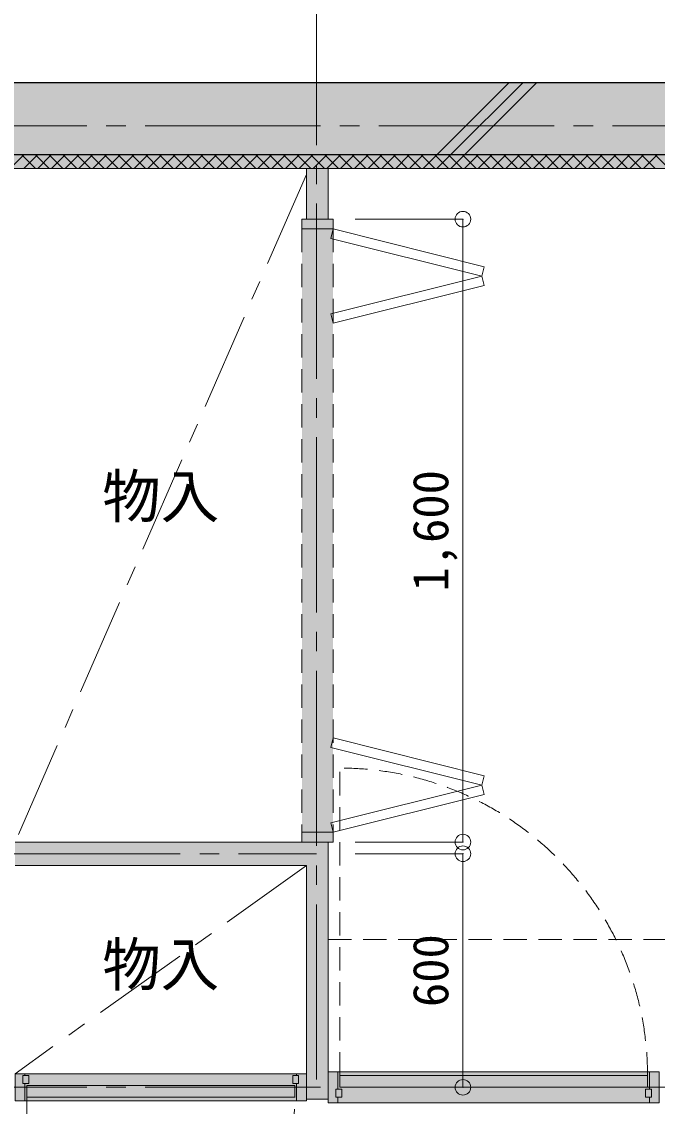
# Model space of a CAD drawing. Units: millimetres at full size, sheet at 1:50. Extents: x -9674 to 9699, y -6794 to 6791.
# Drawn here: x 2066 to 3698, y 723 to 3509 of the extents above; entities that cross this region are included whole.
import ezdxf
from ezdxf.enums import TextEntityAlignment as Align

# ---------------------------------------------------------------- set-up
doc = ezdxf.new("R2010")
doc.units = ezdxf.units.MM
doc.header["$LTSCALE"] = 50
doc.header["$PDMODE"] = 32
doc.header["$PDSIZE"] = 40
for name, pattern in [('CHAIN1', [8, 5, -1, 1, -1]), ('CHAIN2', [12, 9, -1, 1, -1]), ('DASHED1', [1.8, 1.2, -0.6])]:
    doc.linetypes.add(name, pattern=pattern)
for name, color, linetype, lineweight in [('1-0_芯', 7, 'CHAIN2', 9), ('1-1_躯体', 2, 'Continuous', 25), ('1-2_間仕切', 3, 'Continuous', 18), ('1-3_建具', 3, 'Continuous', 18), ('1-7_その他', 7, 'DASHED1', 9), ('1-8_ハッチ', 4, 'Continuous', 9), ('1-A_文字', 7, 'Continuous', 9), ('1-B_寸法', 7, 'Continuous', 9), ('1-C_梁', 7, 'DASHED1', 9)]:
    doc.layers.add(name, color=color, linetype=linetype, lineweight=lineweight)
for name, color, linetype in [('4-0', 1, 'Continuous'), ('4-2', 4, 'Continuous'), ('4-F', 4, 'Continuous')]:
    doc.layers.add(name, color=color, linetype=linetype)
doc.styles.add('ＭＳ ゴシック', font='')
doc.styles.get('ＭＳ ゴシック').set_extended_font_data('MS Gothic')

msp = doc.modelspace()

# ---------------------------------------------------------------- linework, layer by layer
at = {"layer": '1-0_芯'}
for p, q in [((2822.5, 4241.87), (2822.5, 771.87)), ((-8417.5, 3241.87), (8192.5, 3241.87)), ((2022.5, 1371.87), (2822.5, 1371.87)), ((-8417.5, 771.87), (8192.5, 771.87))]:
    msp.add_line(p, q, dxfattribs=at)
at = {"layer": '1-1_躯体'}
for p, q in [((6382.5, 3351.87), (-7017.5, 3351.87)), ((6082.5, 3166.87), (-6617.5, 3166.87))]:
    msp.add_line(p, q, dxfattribs=at)
at = {"layer": '1-2_間仕切'}
for p, q in [((2796.5, 3131.87), (2796.5, 3001.87)), ((2852.5, 3001.87), (2852.5, 3131.87)), ((2048.5, 1401.87), (2796.5, 1401.87)), ((2852.5, 802.87), (2852.5, 1401.87)), ((2852.5, 741.87), (2796.5, 741.87))]:
    msp.add_line(p, q, dxfattribs=at)
msp.add_lwpolyline([(2048.5, 1341.87), (2796.5, 1341.87), (2796.5, 801.87)], dxfattribs=at)
at = {"layer": '1-3_建具', "color": 7, "lineweight": 9}
for p, q in [((2865, 3001.87), (2785, 3001.87)), ((2865, 2976.87), (2865, 3001.87)), ((2858.94, 2952.62), (2865, 2976.87)), ((2858.94, 2758.59), (3246.99, 2855.6)), ((3246.99, 2855.6), (3253.06, 2831.35)), ((3253.06, 2831.35), (2865, 2734.33)), ((2858.94, 2758.59), (2865, 2734.33)), ((2858.94, 1645.15), (2865, 1669.4)), ((2858.94, 1645.15), (3246.99, 1548.14)), ((3253.06, 1572.39), (2865, 1669.4)), ((3246.99, 1548.14), (3253.06, 1572.39)), ((2858.94, 1451.12), (2865, 1426.87)), ((2865, 1426.87), (2785, 1426.87)), ((2785, 1401.87), (2785, 1426.87)), ((2865, 1401.87), (2865, 1426.87)), ((2865, 1401.87), (2785, 1401.87)), ((2877.5, 811.87), (3677.5, 811.87)), ((2073.5, 806.87), (2771.5, 806.87)), ((2771.5, 736.87), (2073.5, 736.87)), ((3677.5, 731.87), (2877.5, 731.87))]:
    msp.add_line(p, q, dxfattribs=at)
at = {"layer": '1-3_建具', "color": 7, "linetype": 'DASHED1', "lineweight": 9}
for p, q in [((2785, 2976.87), (2785, 1426.87)), ((2865, 2976.87), (2865, 1426.87)), ((2882.5, 801.87), (2882.5, 1591.87)), ((2078.5, 746.87), (2078.5, 58.87))]:
    msp.add_line(p, q, dxfattribs=at)
at = {"layer": '1-3_建具'}
for p, q in [((2852.5, 811.87), (2852.5, 731.87)), ((2852.5, 811.87), (2877.5, 811.87)), ((2877.5, 766.87), (2877.5, 811.87)), ((3677.5, 766.87), (3677.5, 811.87)), ((2068.5, 801.87), (2083.5, 801.87)), ((2068.5, 781.87), (2068.5, 801.87)), ((2068.5, 781.87), (2083.5, 781.87)), ((2073.5, 806.87), (2073.5, 801.87)), ((2073.5, 781.87), (2073.5, 736.87)), ((2083.5, 781.87), (2083.5, 801.87)), ((2761.5, 781.87), (2761.5, 801.87)), ((2776.5, 801.87), (2761.5, 801.87)), ((2776.5, 781.87), (2761.5, 781.87)), ((2771.5, 806.87), (2771.5, 801.87)), ((2771.5, 781.87), (2771.5, 736.87)), ((2776.5, 781.87), (2776.5, 801.87)), ((2882.5, 771.87), (2882.5, 801.87)), ((2882.5, 801.87), (3672.5, 801.87)), ((3672.5, 801.87), (3672.5, 771.87)), ((2078.5, 746.87), (2078.5, 776.87)), ((2766.5, 776.87), (2078.5, 776.87)), ((2766.5, 746.87), (2766.5, 776.87)), ((2872.5, 766.87), (2887.5, 766.87)), ((2872.5, 746.87), (2872.5, 766.87)), ((3672.5, 771.87), (2882.5, 771.87)), ((2887.5, 766.87), (2887.5, 746.87)), ((3667.5, 766.87), (3667.5, 746.87)), ((3682.5, 766.87), (3667.5, 766.87)), ((3682.5, 766.87), (3682.5, 746.87)), ((2073.5, 736.87), (2048.5, 736.87)), ((2078.5, 746.87), (2766.5, 746.87)), ((2771.5, 736.87), (2796.5, 736.87)), ((2852.5, 731.87), (2877.5, 731.87)), ((2887.5, 746.87), (2872.5, 746.87)), ((2877.5, 746.87), (2877.5, 731.87)), ((3682.5, 746.87), (3667.5, 746.87)), ((3677.5, 746.87), (3677.5, 731.87)), ((3677.5, 731.87), (3702.5, 731.87))]:
    msp.add_line(p, q, dxfattribs=at)
at = {"layer": '1-3_建具', "color": 7, "lineweight": 9}
for points in [[(2865, 2976.87), (2785, 2976.87), (2785, 3001.87)], [(2858.94, 2952.62), (3246.99, 2855.6), (3253.06, 2879.85), (2865, 2976.87)], [(2858.94, 1451.12), (3246.99, 1548.14), (3253.06, 1523.88), (2865, 1426.87)]]:
    msp.add_lwpolyline(points, dxfattribs=at)
at = {"layer": '1-3_建具'}
for points in [[(3677.5, 811.87), (3702.5, 811.87), (3702.5, 731.87)], [(2073.5, 806.87), (2048.5, 806.87), (2048.5, 736.87)], [(2771.5, 806.87), (2796.5, 806.87), (2796.5, 736.87)]]:
    msp.add_lwpolyline(points, dxfattribs=at)
at = {"layer": '1-3_建具', "color": 7, "linetype": 'DASHED1', "lineweight": 9}
for centre, radius, start, end in [((2882.5, 801.87), 790, 360, 90), ((2078.5, 746.87), 688, 270, 0)]:
    msp.add_arc(centre, radius, start, end, dxfattribs=at)
at = {"layer": '1-7_その他', "color": 4, "linetype": 'CHAIN1'}
for p, q in [((2796.5, 3116.87), (2048.5, 1401.87)), ((2796.5, 1341.87), (2048.5, 806.87))]:
    msp.add_line(p, q, dxfattribs=at)
at = {"layer": '1-8_ハッチ'}
for p, q in [((3131.51, 3166.87), (3316.51, 3351.87)), ((3166.87, 3166.87), (3351.87, 3351.87)), ((3202.22, 3166.87), (3387.22, 3351.87)), ((2035.85, 3131.87), (2070.85, 3166.87)), ((2065.72, 3166.87), (2100.72, 3131.87)), ((2071.21, 3131.87), (2106.21, 3166.87)), ((2101.08, 3166.87), (2136.08, 3131.87)), ((2106.56, 3131.87), (2141.56, 3166.87)), ((2136.43, 3166.87), (2171.43, 3131.87)), ((2141.92, 3131.87), (2176.92, 3166.87)), ((2171.79, 3166.87), (2206.79, 3131.87)), ((2177.27, 3131.87), (2212.27, 3166.87)), ((2207.14, 3166.87), (2242.14, 3131.87)), ((2212.63, 3131.87), (2247.63, 3166.87)), ((2242.5, 3166.87), (2277.5, 3131.87)), ((2247.99, 3131.87), (2282.99, 3166.87)), ((2277.85, 3166.87), (2312.85, 3131.87)), ((2283.34, 3131.87), (2318.34, 3166.87)), ((2313.21, 3166.87), (2348.21, 3131.87)), ((2318.7, 3131.87), (2353.7, 3166.87)), ((2348.56, 3166.87), (2383.56, 3131.87)), ((2354.05, 3131.87), (2389.05, 3166.87)), ((2383.92, 3166.87), (2418.92, 3131.87)), ((2389.41, 3131.87), (2424.41, 3166.87)), ((2419.27, 3166.87), (2454.27, 3131.87)), ((2424.76, 3131.87), (2459.76, 3166.87)), ((2454.63, 3166.87), (2489.63, 3131.87)), ((2460.12, 3131.87), (2495.12, 3166.87)), ((2489.99, 3166.87), (2524.99, 3131.87)), ((2495.47, 3131.87), (2530.47, 3166.87)), ((2525.34, 3166.87), (2560.34, 3131.87)), ((2530.83, 3131.87), (2565.83, 3166.87)), ((2560.7, 3166.87), (2595.7, 3131.87)), ((2566.18, 3131.87), (2601.18, 3166.87)), ((2596.05, 3166.87), (2631.05, 3131.87)), ((2601.54, 3131.87), (2636.54, 3166.87)), ((2631.41, 3166.87), (2666.41, 3131.87)), ((2636.89, 3131.87), (2671.89, 3166.87)), ((2666.76, 3166.87), (2701.76, 3131.87)), ((2672.25, 3131.87), (2707.25, 3166.87)), ((2702.12, 3166.87), (2737.12, 3131.87)), ((2707.6, 3131.87), (2742.6, 3166.87)), ((2737.47, 3166.87), (2772.47, 3131.87)), ((2742.96, 3131.87), (2777.96, 3166.87)), ((2772.83, 3166.87), (2807.83, 3131.87)), ((2778.32, 3131.87), (2813.32, 3166.87)), ((2808.18, 3166.87), (2843.18, 3131.87)), ((2813.67, 3131.87), (2848.67, 3166.87)), ((2843.54, 3166.87), (2878.54, 3131.87)), ((2849.03, 3131.87), (2884.03, 3166.87)), ((2878.89, 3166.87), (2913.89, 3131.87)), ((2884.38, 3131.87), (2919.38, 3166.87)), ((2914.25, 3166.87), (2949.25, 3131.87)), ((2919.74, 3131.87), (2954.74, 3166.87)), ((2949.6, 3166.87), (2984.6, 3131.87)), ((2955.09, 3131.87), (2990.09, 3166.87)), ((2984.96, 3166.87), (3019.96, 3131.87)), ((2990.45, 3131.87), (3025.45, 3166.87)), ((3020.32, 3166.87), (3055.32, 3131.87)), ((3025.8, 3131.87), (3060.8, 3166.87)), ((3055.67, 3166.87), (3090.67, 3131.87)), ((3061.16, 3131.87), (3096.16, 3166.87)), ((3091.03, 3166.87), (3126.03, 3131.87)), ((3096.51, 3131.87), (3131.51, 3166.87)), ((3126.38, 3166.87), (3161.38, 3131.87)), ((3131.87, 3131.87), (3166.87, 3166.87)), ((3161.74, 3166.87), (3196.74, 3131.87)), ((3167.22, 3131.87), (3202.22, 3166.87)), ((3197.09, 3166.87), (3232.09, 3131.87)), ((3202.58, 3131.87), (3237.58, 3166.87)), ((3232.45, 3166.87), (3267.45, 3131.87)), ((3237.94, 3131.87), (3272.94, 3166.87)), ((3267.8, 3166.87), (3302.8, 3131.87)), ((3273.29, 3131.87), (3308.29, 3166.87)), ((3303.16, 3166.87), (3338.16, 3131.87)), ((3308.65, 3131.87), (3343.65, 3166.87)), ((3338.51, 3166.87), (3373.51, 3131.87)), ((3344, 3131.87), (3379, 3166.87)), ((3373.87, 3166.87), (3408.87, 3131.87)), ((3379.36, 3131.87), (3414.36, 3166.87)), ((3409.22, 3166.87), (3444.22, 3131.87)), ((3414.71, 3131.87), (3449.71, 3166.87)), ((3444.58, 3166.87), (3479.58, 3131.87)), ((3450.07, 3131.87), (3485.07, 3166.87)), ((3479.93, 3166.87), (3514.93, 3131.87)), ((3485.42, 3131.87), (3520.42, 3166.87)), ((3515.29, 3166.87), (3550.29, 3131.87)), ((3520.78, 3131.87), (3555.78, 3166.87)), ((3550.65, 3166.87), (3585.65, 3131.87)), ((3556.13, 3131.87), (3591.13, 3166.87)), ((3586, 3166.87), (3621, 3131.87)), ((3591.49, 3131.87), (3626.49, 3166.87)), ((3621.36, 3166.87), (3656.36, 3131.87)), ((3626.84, 3131.87), (3661.84, 3166.87)), ((3656.71, 3166.87), (3691.71, 3131.87)), ((3662.2, 3131.87), (3697.2, 3166.87)), ((3692.07, 3166.87), (3727.07, 3131.87)), ((6047.5, 3131.87), (-6582.5, 3131.87))]:
    msp.add_line(p, q, dxfattribs=at)
at = {"layer": '1-B_寸法'}
for p, q in [((2921.61, 3001.87), (3198.46, 3001.87)), ((3198.46, 1401.87), (3198.46, 3001.87)), ((2921.61, 1401.87), (3198.46, 1401.87)), ((2921.61, 1371.87), (3198.46, 1371.87)), ((3198.46, 771.87), (3198.46, 1371.87))]:
    msp.add_line(p, q, dxfattribs=at)
at = {"layer": '1-B_寸法', "color": 3}
for p in [(3198.46, 3001.87), (3198.46, 1401.87), (3198.46, 1371.87), (3198.46, 771.87)]:
    msp.add_point(p, dxfattribs=at)
at = {"layer": '1-C_梁'}
msp.add_line((2852.5, 1151.87), (6082.5, 1151.87), dxfattribs=at)
at = {"layer": '4-0'}
msp.add_solid([(-6917.5, 3351.87), (-6617.5, 3166.87), (6382.5, 3351.87), (6182.5, 3166.87)], dxfattribs=at)
at = {"layer": '4-2'}
for points in [[(2796.5, 3131.87), (2796.5, 3116.87), (2852.5, 3131.87), (2852.5, 3116.87)], [(2796.5, 3116.87), (2852.5, 3116.87), (2796.5, 3001.87), (2852.5, 3001.87)], [(2785, 1401.87), (2865, 1401.87), (2785, 3001.87), (2865, 3001.87)], [(2048.5, 1341.87), (2048.5, 1401.87), (2796.5, 1341.87), (2796.5, 1401.87)], [(2796.5, 741.87), (2852.5, 741.87), (2796.5, 1401.87), (2852.5, 1401.87)], [(2852.5, 731.87), (2852.5, 811.87), (3702.5, 731.87), (3702.5, 811.87)], [(2796.5, 736.87), (2796.5, 806.87), (2048.5, 736.87), (2048.5, 806.87)]]:
    msp.add_solid(points, dxfattribs=at)
at = {"layer": '4-F'}
msp.add_solid([(6047.5, 3131.87), (6082.5, 3166.87), (-6582.5, 3131.87), (-6617.5, 3166.87)], dxfattribs=at)

# ---------------------------------------------------------------- texts
at = {"layer": '1-A_文字', "style": 'ＭＳ ゴシック'}
for p in [(2272.5, 2201.87), (2272.5, 999.37)]:
    msp.add_text('物入', height=110, dxfattribs=at).set_placement(p, align=Align.BOTTOM_LEFT)
at = {"layer": '1-B_寸法', "style": 'ＭＳ ゴシック'}
for s, p in [('1,600', (3188.46, 2045.62)), ('600', (3188.46, 978.12))]:
    msp.add_text(s, height=91.64, rotation=90, dxfattribs=at).set_placement(p, align=Align.BOTTOM_LEFT)

doc.saveas('drawing.dxf')
